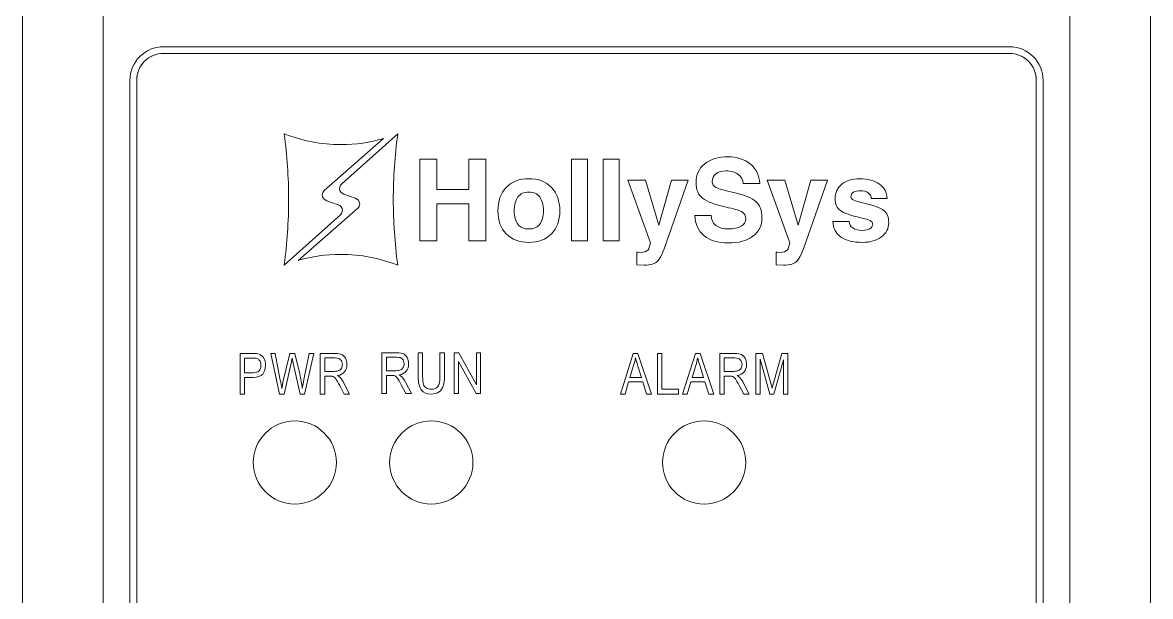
# Model space of a CAD drawing. Header units: millimetres. Extents: x 33157 to 59611, y -29750 to 1750.
# Drawn here: x 53670.11 to 53712.11, y -4386.12 to -4364.72 of the extents above; entities that cross this region are included whole.
import ezdxf

# ---------------------------------------------------------------- set-up
doc = ezdxf.new("R2010")
doc.units = ezdxf.units.MM
doc.layers.get('0').update_dxf_attribs({"lineweight": 18})

msp = doc.modelspace()

# ---------------------------------------------------------------- linework, layer by layer
at = {"linetype": 'Continuous'}
for p, q in [((53670.114, -4361.623), (53670.114, -4496.623)), ((53673.114, -4361.623), (53673.114, -4496.623)), ((53709.114, -4496.623), (53709.114, -4361.623)), ((53712.114, -4496.623), (53712.114, -4361.623)), ((53706.864, -4365.623), (53675.364, -4365.623)), ((53706.864, -4365.873), (53675.364, -4365.873)), ((53674.114, -4366.873), (53674.114, -4491.373)), ((53674.364, -4366.873), (53674.364, -4491.373)), ((53707.864, -4491.373), (53707.864, -4366.873)), ((53708.114, -4491.373), (53708.114, -4366.873))]:
    msp.add_line(p, q, dxfattribs=at)
for p, q in [((53674.364, -4366.873), (53674.364, -4491.373)), ((53707.864, -4366.873), (53707.864, -4491.373))]:
    msp.add_line(p, q)
for centre, radius, start, end in [((53675.364, -4366.873), 1.25, 90, 180), ((53675.364, -4366.873), 1, 90, 180), ((53706.864, -4366.873), 1.25, 0, 90), ((53706.864, -4366.873), 1, 0, 90)]:
    msp.add_arc(centre, radius, start, end, dxfattribs=at)
for points in [[(53675.364, -4365.873), (53675.098, -4365.873), (53674.844, -4365.979), (53674.656, -4366.167)], [(53706.864, -4365.873), (53706.864, -4365.873), (53675.364, -4365.873), (53675.364, -4365.873)], [(53707.57, -4366.166), (53707.382, -4365.978), (53707.129, -4365.873), (53706.864, -4365.873)], [(53674.656, -4366.167), (53674.469, -4366.354), (53674.364, -4366.608), (53674.364, -4366.873)], [(53707.864, -4366.873), (53707.864, -4366.608), (53707.758, -4366.353), (53707.57, -4366.166)]]:
    msp.add_open_spline(points, degree=3)
for points, knots in [([(53681.87, -4371.518), (53681.87, -4371.518), (53681.87, -4371.518), (53681.87, -4371.518), (53681.87, -4371.518), (53681.448, -4371.364), (53681.448, -4371.364), (53681.349, -4371.343), (53681.274, -4371.254), (53681.274, -4371.149), (53681.274, -4371.083), (53681.304, -4371.024), (53681.35, -4370.984), (53681.35, -4370.984), (53681.349, -4370.982), (53681.349, -4370.982), (53681.349, -4370.982), (53683.559, -4369.05), (53683.559, -4369.05), (53683.054, -4369.195), (53682.522, -4369.273), (53681.971, -4369.273), (53681.237, -4369.273), (53680.537, -4369.135), (53679.892, -4368.885), (53679.881, -4368.881), (53679.87, -4368.878), (53679.859, -4368.874), (53679.859, -4368.874), (53679.859, -4368.888), (53679.859, -4368.888), (53679.966, -4369.683), (53680.022, -4370.494), (53680.022, -4371.318), (53680.022, -4372.142), (53679.966, -4372.953), (53679.859, -4373.748), (53679.859, -4373.748), (53679.859, -4373.765), (53679.859, -4373.765), (53679.859, -4373.765), (53681.955, -4371.887), (53681.955, -4371.887), (53681.955, -4371.887), (53681.955, -4371.886), (53681.955, -4371.886), (53681.997, -4371.846), (53682.023, -4371.79), (53682.023, -4371.727), (53682.023, -4371.629), (53681.959, -4371.547), (53681.87, -4371.518)], [0, 0, 0, 0, 139685.054976, 139685.054976, 139685.054976, 279370.109953, 279370.109953, 279370.109953, 419055.164929, 419055.164929, 419055.164929, 558740.219905, 558740.219905, 558740.219905, 698425.274882, 698425.274882, 698425.274882, 838110.329858, 838110.329858, 838110.329858, 977795.384834, 977795.384834, 977795.384834, 1117480.439811, 1117480.439811, 1117480.439811, 1257165.494787, 1257165.494787, 1257165.494787, 1396850.549763, 1396850.549763, 1396850.549763, 1536535.604739, 1536535.604739, 1536535.604739, 1676220.659716, 1676220.659716, 1676220.659716, 1815905.714692, 1815905.714692, 1815905.714692, 1955590.769668, 1955590.769668, 1955590.769668, 2095275.824645, 2095275.824645, 2095275.824645, 2234960.879621, 2234960.879621, 2234960.879621, 2374645.934597, 2374645.934597, 2374645.934597, 2374645.934597]), ([(53682.072, -4371.12), (53682.072, -4371.12), (53682.072, -4371.12), (53682.072, -4371.12), (53682.072, -4371.12), (53682.494, -4371.274), (53682.494, -4371.274), (53682.593, -4371.296), (53682.668, -4371.384), (53682.668, -4371.489), (53682.668, -4371.556), (53682.638, -4371.614), (53682.592, -4371.655), (53682.592, -4371.655), (53682.593, -4371.656), (53682.593, -4371.656), (53682.593, -4371.656), (53680.383, -4373.588), (53680.383, -4373.588), (53680.887, -4373.444), (53681.42, -4373.366), (53681.971, -4373.366), (53682.705, -4373.366), (53683.405, -4373.504), (53684.05, -4373.754), (53684.061, -4373.757), (53684.072, -4373.761), (53684.083, -4373.764), (53684.083, -4373.764), (53684.083, -4373.75), (53684.083, -4373.75), (53683.976, -4372.955), (53683.919, -4372.145), (53683.919, -4371.32), (53683.919, -4370.496), (53683.976, -4369.685), (53684.083, -4368.89), (53684.083, -4368.89), (53684.083, -4368.873), (53684.083, -4368.873), (53684.083, -4368.873), (53681.986, -4370.751), (53681.986, -4370.751), (53681.986, -4370.751), (53681.987, -4370.752), (53681.987, -4370.752), (53681.945, -4370.792), (53681.919, -4370.849), (53681.919, -4370.911), (53681.919, -4371.009), (53681.983, -4371.091), (53682.072, -4371.12)], [0, 0, 0, 0, 139691.8322, 139691.8322, 139691.8322, 279383.6644, 279383.6644, 279383.6644, 419075.4966, 419075.4966, 419075.4966, 558767.3288, 558767.3288, 558767.3288, 698459.161001, 698459.161001, 698459.161001, 838150.993201, 838150.993201, 838150.993201, 977842.825401, 977842.825401, 977842.825401, 1117534.657601, 1117534.657601, 1117534.657601, 1257226.489801, 1257226.489801, 1257226.489801, 1396918.322001, 1396918.322001, 1396918.322001, 1536610.154201, 1536610.154201, 1536610.154201, 1676301.986401, 1676301.986401, 1676301.986401, 1815993.818601, 1815993.818601, 1815993.818601, 1955685.650802, 1955685.650802, 1955685.650802, 2095377.483002, 2095377.483002, 2095377.483002, 2235069.315202, 2235069.315202, 2235069.315202, 2374761.147402, 2374761.147402, 2374761.147402, 2374761.147402]), ([(53684.906, -4369.813), (53684.906, -4369.813), (53685.223, -4369.813), (53685.223, -4369.813), (53685.223, -4369.813), (53685.542, -4369.813), (53685.542, -4369.813), (53685.542, -4369.813), (53685.542, -4370.953), (53685.542, -4370.953), (53685.542, -4370.953), (53686.733, -4370.953), (53686.733, -4370.953), (53686.733, -4370.953), (53686.733, -4369.813), (53686.733, -4369.813), (53686.733, -4369.813), (53687.05, -4369.813), (53687.05, -4369.813), (53687.05, -4369.813), (53687.37, -4369.813), (53687.37, -4369.813), (53687.37, -4369.813), (53687.37, -4372.858), (53687.37, -4372.858), (53687.37, -4372.858), (53687.052, -4372.858), (53687.052, -4372.858), (53687.052, -4372.858), (53686.733, -4372.858), (53686.733, -4372.858), (53686.733, -4372.858), (53686.733, -4371.477), (53686.733, -4371.477), (53686.733, -4371.477), (53685.542, -4371.477), (53685.542, -4371.477), (53685.542, -4371.477), (53685.542, -4372.858), (53685.542, -4372.858), (53685.542, -4372.858), (53685.225, -4372.858), (53685.225, -4372.858), (53685.225, -4372.858), (53684.906, -4372.858), (53684.906, -4372.858), (53684.906, -4372.858), (53684.906, -4369.813), (53684.906, -4369.813)], [0, 0, 0, 0, 140122.191501, 140122.191501, 140122.191501, 280244.383001, 280244.383001, 280244.383001, 420366.574502, 420366.574502, 420366.574502, 560488.766003, 560488.766003, 560488.766003, 700610.957503, 700610.957503, 700610.957503, 840733.149004, 840733.149004, 840733.149004, 980855.340505, 980855.340505, 980855.340505, 1120977.532005, 1120977.532005, 1120977.532005, 1261099.723506, 1261099.723506, 1261099.723506, 1401221.915007, 1401221.915007, 1401221.915007, 1541344.106507, 1541344.106507, 1541344.106507, 1681466.298008, 1681466.298008, 1681466.298008, 1821588.489509, 1821588.489509, 1821588.489509, 1961710.681009, 1961710.681009, 1961710.681009, 2101832.87251, 2101832.87251, 2101832.87251, 2241955.064011, 2241955.064011, 2241955.064011, 2241955.064011]), ([(53690.553, -4369.813), (53690.553, -4369.813), (53690.848, -4369.813), (53690.848, -4369.813), (53690.848, -4369.813), (53691.146, -4369.813), (53691.146, -4369.813), (53691.146, -4369.813), (53691.146, -4372.858), (53691.146, -4372.858), (53691.146, -4372.858), (53690.851, -4372.858), (53690.851, -4372.858), (53690.851, -4372.858), (53690.553, -4372.858), (53690.553, -4372.858), (53690.553, -4372.858), (53690.553, -4369.813), (53690.553, -4369.813)], [0, 0, 0, 0, 148387.552097, 148387.552097, 148387.552097, 296775.104194, 296775.104194, 296775.104194, 445162.656291, 445162.656291, 445162.656291, 593550.208388, 593550.208388, 593550.208388, 741937.760485, 741937.760485, 741937.760485, 890325.312582, 890325.312582, 890325.312582, 890325.312582]), ([(53691.731, -4369.813), (53691.731, -4369.813), (53692.027, -4369.813), (53692.027, -4369.813), (53692.027, -4369.813), (53692.325, -4369.813), (53692.325, -4369.813), (53692.325, -4369.813), (53692.325, -4372.858), (53692.325, -4372.858), (53692.325, -4372.858), (53692.029, -4372.858), (53692.029, -4372.858), (53692.029, -4372.858), (53691.731, -4372.858), (53691.731, -4372.858), (53691.731, -4372.858), (53691.731, -4369.813), (53691.731, -4369.813)], [0, 0, 0, 0, 148390.668683, 148390.668683, 148390.668683, 296781.337367, 296781.337367, 296781.337367, 445172.00605, 445172.00605, 445172.00605, 593562.674733, 593562.674733, 593562.674733, 741953.343416, 741953.343416, 741953.343416, 890344.0121, 890344.0121, 890344.0121, 890344.0121]), ([(53696.952, -4370.728), (53696.941, -4370.583), (53696.878, -4370.467), (53696.762, -4370.382), (53696.646, -4370.297), (53696.495, -4370.255), (53696.309, -4370.255), (53696.147, -4370.255), (53696.021, -4370.29), (53695.93, -4370.361), (53695.839, -4370.432), (53695.793, -4370.531), (53695.793, -4370.658), (53695.793, -4370.749), (53695.841, -4370.82), (53695.936, -4370.869), (53696.03, -4370.919), (53696.23, -4370.978), (53696.535, -4371.045), (53696.978, -4371.145), (53697.274, -4371.259), (53697.423, -4371.389), (53697.573, -4371.518), (53697.648, -4371.724), (53697.648, -4372.009), (53697.648, -4372.294), (53697.535, -4372.521), (53697.31, -4372.689), (53697.085, -4372.857), (53696.78, -4372.941), (53696.397, -4372.941), (53696.011, -4372.941), (53695.71, -4372.851), (53695.494, -4372.673), (53695.277, -4372.495), (53695.161, -4372.242), (53695.146, -4371.913), (53695.146, -4371.913), (53695.758, -4371.913), (53695.758, -4371.913), (53695.765, -4372.075), (53695.824, -4372.199), (53695.934, -4372.286), (53696.045, -4372.373), (53696.199, -4372.416), (53696.396, -4372.416), (53696.599, -4372.416), (53696.758, -4372.383), (53696.872, -4372.318), (53696.986, -4372.252), (53697.043, -4372.162), (53697.043, -4372.046), (53697.043, -4371.931), (53697.002, -4371.847), (53696.92, -4371.793), (53696.84, -4371.739), (53696.669, -4371.683), (53696.406, -4371.625), (53695.923, -4371.518), (53695.6, -4371.401), (53695.437, -4371.275), (53695.275, -4371.151), (53695.194, -4370.957), (53695.194, -4370.693), (53695.194, -4370.398), (53695.301, -4370.163), (53695.516, -4369.99), (53695.73, -4369.817), (53696.019, -4369.73), (53696.384, -4369.73), (53696.725, -4369.73), (53697.003, -4369.82), (53697.217, -4370), (53697.431, -4370.18), (53697.549, -4370.423), (53697.573, -4370.728), (53697.573, -4370.728), (53696.952, -4370.728), (53696.952, -4370.728)], [0, 0, 0, 0, 138243.233016, 138243.233016, 138243.233016, 276486.466031, 276486.466031, 276486.466031, 414729.699047, 414729.699047, 414729.699047, 552972.932063, 552972.932063, 552972.932063, 691216.165078, 691216.165078, 691216.165078, 829459.398094, 829459.398094, 829459.398094, 967702.63111, 967702.63111, 967702.63111, 1105945.864125, 1105945.864125, 1105945.864125, 1244189.097141, 1244189.097141, 1244189.097141, 1382432.330156, 1382432.330156, 1382432.330156, 1520675.563172, 1520675.563172, 1520675.563172, 1658918.796188, 1658918.796188, 1658918.796188, 1797162.029203, 1797162.029203, 1797162.029203, 1935405.262219, 1935405.262219, 1935405.262219, 2073648.495235, 2073648.495235, 2073648.495235, 2211891.72825, 2211891.72825, 2211891.72825, 2350134.961266, 2350134.961266, 2350134.961266, 2488378.194282, 2488378.194282, 2488378.194282, 2626621.427297, 2626621.427297, 2626621.427297, 2764864.660313, 2764864.660313, 2764864.660313, 2903107.893329, 2903107.893329, 2903107.893329, 3041351.126344, 3041351.126344, 3041351.126344, 3179594.35936, 3179594.35936, 3179594.35936, 3317837.592375, 3317837.592375, 3317837.592375, 3456080.825391, 3456080.825391, 3456080.825391, 3594324.058407, 3594324.058407, 3594324.058407, 3594324.058407]), ([(53694.096, -4372.906), (53693.966, -4373.286), (53693.855, -4373.524), (53693.762, -4373.62), (53693.67, -4373.717), (53693.504, -4373.765), (53693.267, -4373.765), (53693.267, -4373.765), (53692.983, -4373.759), (53692.983, -4373.759), (53692.983, -4373.759), (53692.983, -4373.283), (53692.983, -4373.283), (53692.997, -4373.288), (53693.035, -4373.291), (53693.097, -4373.291), (53693.256, -4373.291), (53693.359, -4373.259), (53693.408, -4373.194), (53693.438, -4373.152), (53693.468, -4373.067), (53693.499, -4372.937), (53693.499, -4372.937), (53692.658, -4370.605), (53692.658, -4370.605), (53692.658, -4370.605), (53692.985, -4370.605), (53692.985, -4370.605), (53692.985, -4370.605), (53693.315, -4370.605), (53693.315, -4370.605), (53693.315, -4370.605), (53693.805, -4372.277), (53693.805, -4372.277), (53693.805, -4372.277), (53693.806, -4372.277), (53693.806, -4372.277), (53693.806, -4372.277), (53694.283, -4370.605), (53694.283, -4370.605), (53694.283, -4370.605), (53694.594, -4370.605), (53694.594, -4370.605), (53694.594, -4370.605), (53694.904, -4370.605), (53694.904, -4370.605), (53694.904, -4370.605), (53694.096, -4372.906), (53694.096, -4372.906)], [0, 0, 0, 0, 140143.405895, 140143.405895, 140143.405895, 280286.811791, 280286.811791, 280286.811791, 420430.217686, 420430.217686, 420430.217686, 560573.623581, 560573.623581, 560573.623581, 700717.029477, 700717.029477, 700717.029477, 840860.435372, 840860.435372, 840860.435372, 981003.841267, 981003.841267, 981003.841267, 1121147.247162, 1121147.247162, 1121147.247162, 1261290.653058, 1261290.653058, 1261290.653058, 1401434.058953, 1401434.058953, 1401434.058953, 1541577.464848, 1541577.464848, 1541577.464848, 1681720.870744, 1681720.870744, 1681720.870744, 1821864.276639, 1821864.276639, 1821864.276639, 1962007.682534, 1962007.682534, 1962007.682534, 2102151.08843, 2102151.08843, 2102151.08843, 2242294.494325, 2242294.494325, 2242294.494325, 2242294.494325]), ([(53699.285, -4372.906), (53699.155, -4373.286), (53699.044, -4373.524), (53698.951, -4373.62), (53698.858, -4373.717), (53698.693, -4373.765), (53698.456, -4373.765), (53698.456, -4373.765), (53698.172, -4373.759), (53698.172, -4373.759), (53698.172, -4373.759), (53698.172, -4373.283), (53698.172, -4373.283), (53698.186, -4373.288), (53698.224, -4373.291), (53698.286, -4373.291), (53698.444, -4373.291), (53698.548, -4373.259), (53698.596, -4373.194), (53698.627, -4373.152), (53698.657, -4373.067), (53698.688, -4372.937), (53698.688, -4372.937), (53697.847, -4370.605), (53697.847, -4370.605), (53697.847, -4370.605), (53698.174, -4370.605), (53698.174, -4370.605), (53698.174, -4370.605), (53698.504, -4370.605), (53698.504, -4370.605), (53698.504, -4370.605), (53698.994, -4372.277), (53698.994, -4372.277), (53698.994, -4372.277), (53698.995, -4372.277), (53698.995, -4372.277), (53698.995, -4372.277), (53699.472, -4370.605), (53699.472, -4370.605), (53699.472, -4370.605), (53699.782, -4370.605), (53699.782, -4370.605), (53699.782, -4370.605), (53700.093, -4370.605), (53700.093, -4370.605), (53700.093, -4370.605), (53699.285, -4372.906), (53699.285, -4372.906)], [0, 0, 0, 0, 140156.363314, 140156.363314, 140156.363314, 280312.726629, 280312.726629, 280312.726629, 420469.089943, 420469.089943, 420469.089943, 560625.453258, 560625.453258, 560625.453258, 700781.816572, 700781.816572, 700781.816572, 840938.179887, 840938.179887, 840938.179887, 981094.543201, 981094.543201, 981094.543201, 1121250.906516, 1121250.906516, 1121250.906516, 1261407.26983, 1261407.26983, 1261407.26983, 1401563.633144, 1401563.633144, 1401563.633144, 1541719.996459, 1541719.996459, 1541719.996459, 1681876.359773, 1681876.359773, 1681876.359773, 1822032.723088, 1822032.723088, 1822032.723088, 1962189.086402, 1962189.086402, 1962189.086402, 2102345.449717, 2102345.449717, 2102345.449717, 2242501.813031, 2242501.813031, 2242501.813031, 2242501.813031]), ([(53688.126, -4372.6), (53687.918, -4372.389), (53687.814, -4372.104), (53687.814, -4371.745), (53687.814, -4371.378), (53687.918, -4371.086), (53688.126, -4370.87), (53688.334, -4370.654), (53688.614, -4370.546), (53688.966, -4370.546), (53689.321, -4370.546), (53689.602, -4370.654), (53689.809, -4370.87), (53690.017, -4371.086), (53690.12, -4371.378), (53690.12, -4371.745), (53690.12, -4372.104), (53690.017, -4372.389), (53689.809, -4372.6), (53689.602, -4372.811), (53689.321, -4372.917), (53688.966, -4372.917), (53688.614, -4372.917), (53688.334, -4372.811), (53688.126, -4372.6)], [0, 0, 0, 0, 145081.851969, 145081.851969, 145081.851969, 290163.703939, 290163.703939, 290163.703939, 435245.555908, 435245.555908, 435245.555908, 580327.407877, 580327.407877, 580327.407877, 725409.259846, 725409.259846, 725409.259846, 870491.111816, 870491.111816, 870491.111816, 1015572.963785, 1015572.963785, 1015572.963785, 1160654.815754, 1160654.815754, 1160654.815754, 1160654.815754]), ([(53701.717, -4371.282), (53701.717, -4371.195), (53701.681, -4371.125), (53701.609, -4371.072), (53701.537, -4371.019), (53701.442, -4370.993), (53701.323, -4370.993), (53701.208, -4370.993), (53701.119, -4371.013), (53701.055, -4371.052), (53700.99, -4371.091), (53700.958, -4371.146), (53700.958, -4371.217), (53700.958, -4371.267), (53700.995, -4371.309), (53701.068, -4371.345), (53701.14, -4371.38), (53701.268, -4371.418), (53701.452, -4371.459), (53701.816, -4371.541), (53702.06, -4371.63), (53702.183, -4371.726), (53702.307, -4371.823), (53702.368, -4371.975), (53702.368, -4372.182), (53702.368, -4372.402), (53702.279, -4372.58), (53702.1, -4372.715), (53701.921, -4372.849), (53701.685, -4372.917), (53701.392, -4372.917), (53701.045, -4372.917), (53700.778, -4372.85), (53700.591, -4372.718), (53700.403, -4372.585), (53700.304, -4372.392), (53700.291, -4372.138), (53700.291, -4372.138), (53700.896, -4372.138), (53700.896, -4372.138), (53700.9, -4372.242), (53700.946, -4372.323), (53701.034, -4372.382), (53701.121, -4372.44), (53701.241, -4372.47), (53701.391, -4372.47), (53701.51, -4372.47), (53701.603, -4372.449), (53701.67, -4372.409), (53701.737, -4372.368), (53701.771, -4372.311), (53701.771, -4372.238), (53701.771, -4372.187), (53701.739, -4372.143), (53701.674, -4372.107), (53701.609, -4372.073), (53701.495, -4372.038), (53701.332, -4372.002), (53700.951, -4371.916), (53700.696, -4371.826), (53700.568, -4371.73), (53700.439, -4371.637), (53700.375, -4371.491), (53700.375, -4371.293), (53700.375, -4371.07), (53700.458, -4370.889), (53700.625, -4370.752), (53700.791, -4370.615), (53701.01, -4370.546), (53701.282, -4370.546), (53701.589, -4370.546), (53701.836, -4370.614), (53702.024, -4370.748), (53702.211, -4370.883), (53702.305, -4371.061), (53702.305, -4371.282), (53702.305, -4371.282), (53702.305, -4371.282), (53702.305, -4371.282), (53702.305, -4371.282), (53701.717, -4371.282), (53701.717, -4371.282)], [0, 0, 0, 0, 138061.393719, 138061.393719, 138061.393719, 276122.787438, 276122.787438, 276122.787438, 414184.181157, 414184.181157, 414184.181157, 552245.574876, 552245.574876, 552245.574876, 690306.968595, 690306.968595, 690306.968595, 828368.362314, 828368.362314, 828368.362314, 966429.756033, 966429.756033, 966429.756033, 1104491.149752, 1104491.149752, 1104491.149752, 1242552.543471, 1242552.543471, 1242552.543471, 1380613.93719, 1380613.93719, 1380613.93719, 1518675.330909, 1518675.330909, 1518675.330909, 1656736.724628, 1656736.724628, 1656736.724628, 1794798.118347, 1794798.118347, 1794798.118347, 1932859.512066, 1932859.512066, 1932859.512066, 2070920.905785, 2070920.905785, 2070920.905785, 2208982.299504, 2208982.299504, 2208982.299504, 2347043.693223, 2347043.693223, 2347043.693223, 2485105.086942, 2485105.086942, 2485105.086942, 2623166.480661, 2623166.480661, 2623166.480661, 2761227.87438, 2761227.87438, 2761227.87438, 2899289.268099, 2899289.268099, 2899289.268099, 3037350.661818, 3037350.661818, 3037350.661818, 3175412.055537, 3175412.055537, 3175412.055537, 3313473.449256, 3313473.449256, 3313473.449256, 3451534.842975, 3451534.842975, 3451534.842975, 3589596.236694, 3589596.236694, 3589596.236694, 3727657.630413, 3727657.630413, 3727657.630413, 3727657.630413]), ([(53689.371, -4372.245), (53689.464, -4372.129), (53689.51, -4371.96), (53689.51, -4371.738), (53689.51, -4371.511), (53689.464, -4371.338), (53689.371, -4371.22), (53689.278, -4371.103), (53689.143, -4371.044), (53688.966, -4371.044), (53688.789, -4371.044), (53688.654, -4371.103), (53688.562, -4371.22), (53688.47, -4371.338), (53688.424, -4371.511), (53688.424, -4371.738), (53688.424, -4371.96), (53688.47, -4372.129), (53688.562, -4372.245), (53688.654, -4372.361), (53688.789, -4372.419), (53688.966, -4372.419), (53689.143, -4372.419), (53689.278, -4372.361), (53689.371, -4372.245)], [0, 0, 0, 0, 145083.386044, 145083.386044, 145083.386044, 290166.772088, 290166.772088, 290166.772088, 435250.158133, 435250.158133, 435250.158133, 580333.544177, 580333.544177, 580333.544177, 725416.930221, 725416.930221, 725416.930221, 870500.316265, 870500.316265, 870500.316265, 1015583.70231, 1015583.70231, 1015583.70231, 1160667.088354, 1160667.088354, 1160667.088354, 1160667.088354]), ([(53678.212, -4378.573), (53678.212, -4378.573), (53678.212, -4377.058), (53678.212, -4377.058), (53678.212, -4377.058), (53678.681, -4377.058), (53678.681, -4377.058), (53678.791, -4377.058), (53678.872, -4377.067), (53678.925, -4377.087), (53678.996, -4377.113), (53679.054, -4377.161), (53679.096, -4377.232), (53679.139, -4377.303), (53679.16, -4377.39), (53679.16, -4377.493), (53679.16, -4377.629), (53679.126, -4377.74), (53679.056, -4377.826), (53678.987, -4377.912), (53678.866, -4377.955), (53678.696, -4377.955), (53678.696, -4377.955), (53678.377, -4377.955), (53678.377, -4377.955), (53678.377, -4377.955), (53678.377, -4378.573), (53678.377, -4378.573), (53678.377, -4378.573), (53678.212, -4378.573), (53678.212, -4378.573)], [0, 0, 0, 0, 143084.925394, 143084.925394, 143084.925394, 286169.850788, 286169.850788, 286169.850788, 429254.776181, 429254.776181, 429254.776181, 572339.701575, 572339.701575, 572339.701575, 715424.626969, 715424.626969, 715424.626969, 858509.552363, 858509.552363, 858509.552363, 1001594.477757, 1001594.477757, 1001594.477757, 1144679.403151, 1144679.403151, 1144679.403151, 1287764.328544, 1287764.328544, 1287764.328544, 1430849.253938, 1430849.253938, 1430849.253938, 1430849.253938]), ([(53678.377, -4377.777), (53678.377, -4377.777), (53678.699, -4377.777), (53678.699, -4377.777), (53678.8, -4377.777), (53678.874, -4377.754), (53678.921, -4377.709), (53678.968, -4377.663), (53678.991, -4377.594), (53678.991, -4377.501), (53678.991, -4377.441), (53678.98, -4377.39), (53678.957, -4377.347), (53678.933, -4377.304), (53678.905, -4377.275), (53678.873, -4377.259), (53678.84, -4377.243), (53678.781, -4377.235), (53678.696, -4377.235), (53678.696, -4377.235), (53678.377, -4377.235), (53678.377, -4377.235), (53678.377, -4377.235), (53678.377, -4377.777), (53678.377, -4377.777)], [0, 0, 0, 0, 145066.815749, 145066.815749, 145066.815749, 290133.631499, 290133.631499, 290133.631499, 435200.447248, 435200.447248, 435200.447248, 580267.262997, 580267.262997, 580267.262997, 725334.078746, 725334.078746, 725334.078746, 870400.894496, 870400.894496, 870400.894496, 1015467.710245, 1015467.710245, 1015467.710245, 1160534.525994, 1160534.525994, 1160534.525994, 1160534.525994]), ([(53679.685, -4378.573), (53679.685, -4378.573), (53679.356, -4377.058), (53679.356, -4377.058), (53679.356, -4377.058), (53679.524, -4377.058), (53679.524, -4377.058), (53679.524, -4377.058), (53679.713, -4378.051), (53679.713, -4378.051), (53679.733, -4378.153), (53679.751, -4378.256), (53679.766, -4378.361), (53679.766, -4378.361), (53679.822, -4378.081), (53679.822, -4378.081), (53679.822, -4378.081), (53680.062, -4377.058), (53680.062, -4377.058), (53680.062, -4377.058), (53680.257, -4377.058), (53680.257, -4377.058), (53680.257, -4377.058), (53680.435, -4377.825), (53680.435, -4377.825), (53680.478, -4378.012), (53680.51, -4378.19), (53680.532, -4378.361), (53680.548, -4378.263), (53680.568, -4378.153), (53680.593, -4378.031), (53680.593, -4378.031), (53680.789, -4377.058), (53680.789, -4377.058), (53680.789, -4377.058), (53680.957, -4377.058), (53680.957, -4377.058), (53680.957, -4377.058), (53680.615, -4378.573), (53680.615, -4378.573), (53680.615, -4378.573), (53680.454, -4378.573), (53680.454, -4378.573), (53680.454, -4378.573), (53680.192, -4377.419), (53680.192, -4377.419), (53680.192, -4377.419), (53680.153, -4377.241), (53680.153, -4377.241), (53680.141, -4377.307), (53680.129, -4377.366), (53680.116, -4377.419), (53680.116, -4377.419), (53679.85, -4378.573), (53679.85, -4378.573), (53679.85, -4378.573), (53679.685, -4378.573), (53679.685, -4378.573)], [0, 0, 0, 0, 139216.336396, 139216.336396, 139216.336396, 278432.672791, 278432.672791, 278432.672791, 417649.009187, 417649.009187, 417649.009187, 556865.345583, 556865.345583, 556865.345583, 696081.681978, 696081.681978, 696081.681978, 835298.018374, 835298.018374, 835298.018374, 974514.35477, 974514.35477, 974514.35477, 1113730.691165, 1113730.691165, 1113730.691165, 1252947.027561, 1252947.027561, 1252947.027561, 1392163.363957, 1392163.363957, 1392163.363957, 1531379.700353, 1531379.700353, 1531379.700353, 1670596.036748, 1670596.036748, 1670596.036748, 1809812.373144, 1809812.373144, 1809812.373144, 1949028.70954, 1949028.70954, 1949028.70954, 2088245.045935, 2088245.045935, 2088245.045935, 2227461.382331, 2227461.382331, 2227461.382331, 2366677.718727, 2366677.718727, 2366677.718727, 2505894.055122, 2505894.055122, 2505894.055122, 2645110.391518, 2645110.391518, 2645110.391518, 2645110.391518]), ([(53681.201, -4378.573), (53681.201, -4378.573), (53681.201, -4377.058), (53681.201, -4377.058), (53681.201, -4377.058), (53681.752, -4377.058), (53681.752, -4377.058), (53681.867, -4377.058), (53681.951, -4377.072), (53682.006, -4377.1), (53682.061, -4377.128), (53682.106, -4377.176), (53682.141, -4377.241), (53682.176, -4377.307), (53682.194, -4377.384), (53682.194, -4377.47), (53682.194, -4377.585), (53682.164, -4377.678), (53682.104, -4377.749), (53682.045, -4377.82), (53681.958, -4377.865), (53681.844, -4377.884), (53681.891, -4377.912), (53681.926, -4377.939), (53681.95, -4377.968), (53681.999, -4378.025), (53682.042, -4378.09), (53682.079, -4378.161), (53682.079, -4378.161), (53682.295, -4378.573), (53682.295, -4378.573), (53682.295, -4378.573), (53682.089, -4378.573), (53682.089, -4378.573), (53682.089, -4378.573), (53681.923, -4378.259), (53681.923, -4378.259), (53681.859, -4378.136), (53681.81, -4378.053), (53681.777, -4378.01), (53681.745, -4377.966), (53681.714, -4377.938), (53681.683, -4377.923), (53681.653, -4377.908), (53681.61, -4377.9), (53681.555, -4377.9), (53681.555, -4377.9), (53681.366, -4377.9), (53681.366, -4377.9), (53681.366, -4377.9), (53681.366, -4378.573), (53681.366, -4378.573), (53681.366, -4378.573), (53681.201, -4378.573), (53681.201, -4378.573)], [0, 0, 0, 0, 139572.621804, 139572.621804, 139572.621804, 279145.243609, 279145.243609, 279145.243609, 418717.865413, 418717.865413, 418717.865413, 558290.487218, 558290.487218, 558290.487218, 697863.109022, 697863.109022, 697863.109022, 837435.730827, 837435.730827, 837435.730827, 977008.352631, 977008.352631, 977008.352631, 1116580.974435, 1116580.974435, 1116580.974435, 1256153.59624, 1256153.59624, 1256153.59624, 1395726.218044, 1395726.218044, 1395726.218044, 1535298.839849, 1535298.839849, 1535298.839849, 1674871.461653, 1674871.461653, 1674871.461653, 1814444.083458, 1814444.083458, 1814444.083458, 1954016.705262, 1954016.705262, 1954016.705262, 2093589.327066, 2093589.327066, 2093589.327066, 2233161.948871, 2233161.948871, 2233161.948871, 2372734.570675, 2372734.570675, 2372734.570675, 2512307.19248, 2512307.19248, 2512307.19248, 2512307.19248]), ([(53681.366, -4377.727), (53681.366, -4377.727), (53681.719, -4377.727), (53681.719, -4377.727), (53681.796, -4377.727), (53681.854, -4377.717), (53681.895, -4377.699), (53681.934, -4377.68), (53681.966, -4377.651), (53681.989, -4377.611), (53682.013, -4377.571), (53682.024, -4377.524), (53682.024, -4377.471), (53682.024, -4377.395), (53682.002, -4377.334), (53681.957, -4377.291), (53681.913, -4377.247), (53681.846, -4377.225), (53681.758, -4377.225), (53681.758, -4377.225), (53681.366, -4377.225), (53681.366, -4377.225), (53681.366, -4377.225), (53681.366, -4377.727), (53681.366, -4377.727)], [0, 0, 0, 0, 145074.744397, 145074.744397, 145074.744397, 290149.488795, 290149.488795, 290149.488795, 435224.233192, 435224.233192, 435224.233192, 580298.97759, 580298.97759, 580298.97759, 725373.721987, 725373.721987, 725373.721987, 870448.466385, 870448.466385, 870448.466385, 1015523.210782, 1015523.210782, 1015523.210782, 1160597.95518, 1160597.95518, 1160597.95518, 1160597.95518]), ([(53683.498, -4378.548), (53683.498, -4378.548), (53683.498, -4377.032), (53683.498, -4377.032), (53683.498, -4377.032), (53684.048, -4377.032), (53684.048, -4377.032), (53684.163, -4377.032), (53684.248, -4377.046), (53684.303, -4377.075), (53684.358, -4377.103), (53684.403, -4377.15), (53684.438, -4377.216), (53684.473, -4377.282), (53684.49, -4377.358), (53684.49, -4377.445), (53684.49, -4377.56), (53684.461, -4377.652), (53684.401, -4377.723), (53684.342, -4377.794), (53684.255, -4377.839), (53684.141, -4377.859), (53684.187, -4377.886), (53684.223, -4377.914), (53684.247, -4377.942), (53684.296, -4378), (53684.339, -4378.065), (53684.376, -4378.135), (53684.376, -4378.135), (53684.592, -4378.548), (53684.592, -4378.548), (53684.592, -4378.548), (53684.386, -4378.548), (53684.386, -4378.548), (53684.386, -4378.548), (53684.219, -4378.233), (53684.219, -4378.233), (53684.155, -4378.11), (53684.107, -4378.027), (53684.074, -4377.984), (53684.042, -4377.941), (53684.01, -4377.912), (53683.98, -4377.897), (53683.949, -4377.882), (53683.907, -4377.875), (53683.852, -4377.875), (53683.852, -4377.875), (53683.663, -4377.875), (53683.663, -4377.875), (53683.663, -4377.875), (53683.663, -4378.548), (53683.663, -4378.548), (53683.663, -4378.548), (53683.498, -4378.548), (53683.498, -4378.548)], [0, 0, 0, 0, 139578.299433, 139578.299433, 139578.299433, 279156.598867, 279156.598867, 279156.598867, 418734.8983, 418734.8983, 418734.8983, 558313.197733, 558313.197733, 558313.197733, 697891.497167, 697891.497167, 697891.497167, 837469.7966, 837469.7966, 837469.7966, 977048.096033, 977048.096033, 977048.096033, 1116626.395467, 1116626.395467, 1116626.395467, 1256204.6949, 1256204.6949, 1256204.6949, 1395782.994333, 1395782.994333, 1395782.994333, 1535361.293767, 1535361.293767, 1535361.293767, 1674939.5932, 1674939.5932, 1674939.5932, 1814517.892633, 1814517.892633, 1814517.892633, 1954096.192067, 1954096.192067, 1954096.192067, 2093674.4915, 2093674.4915, 2093674.4915, 2233252.790933, 2233252.790933, 2233252.790933, 2372831.090367, 2372831.090367, 2372831.090367, 2512409.3898, 2512409.3898, 2512409.3898, 2512409.3898]), ([(53683.663, -4377.701), (53683.663, -4377.701), (53684.016, -4377.701), (53684.016, -4377.701), (53684.093, -4377.701), (53684.151, -4377.692), (53684.191, -4377.673), (53684.231, -4377.655), (53684.263, -4377.625), (53684.286, -4377.585), (53684.309, -4377.545), (53684.321, -4377.499), (53684.321, -4377.446), (53684.321, -4377.369), (53684.299, -4377.309), (53684.254, -4377.265), (53684.209, -4377.221), (53684.143, -4377.2), (53684.055, -4377.2), (53684.055, -4377.2), (53683.663, -4377.2), (53683.663, -4377.2), (53683.663, -4377.2), (53683.663, -4377.701), (53683.663, -4377.701)], [0, 0, 0, 0, 145080.645681, 145080.645681, 145080.645681, 290161.291363, 290161.291363, 290161.291363, 435241.937044, 435241.937044, 435241.937044, 580322.582725, 580322.582725, 580322.582725, 725403.228407, 725403.228407, 725403.228407, 870483.874088, 870483.874088, 870483.874088, 1015564.519769, 1015564.519769, 1015564.519769, 1160645.165451, 1160645.165451, 1160645.165451, 1160645.165451]), ([(53685.658, -4377.032), (53685.658, -4377.032), (53685.823, -4377.032), (53685.823, -4377.032), (53685.823, -4377.032), (53685.823, -4377.908), (53685.823, -4377.908), (53685.823, -4378.054), (53685.809, -4378.175), (53685.78, -4378.269), (53685.751, -4378.363), (53685.7, -4378.437), (53685.624, -4378.492), (53685.549, -4378.546), (53685.453, -4378.573), (53685.337, -4378.573), (53685.173, -4378.573), (53685.051, -4378.524), (53684.969, -4378.426), (53684.888, -4378.329), (53684.847, -4378.156), (53684.847, -4377.908), (53684.847, -4377.908), (53684.847, -4377.032), (53684.847, -4377.032), (53684.847, -4377.032), (53685.012, -4377.032), (53685.012, -4377.032), (53685.012, -4377.032), (53685.012, -4377.907), (53685.012, -4377.907), (53685.012, -4378.044), (53685.023, -4378.144), (53685.044, -4378.205), (53685.065, -4378.266), (53685.1, -4378.313), (53685.149, -4378.345), (53685.197, -4378.377), (53685.256, -4378.393), (53685.325, -4378.393), (53685.442, -4378.393), (53685.526, -4378.36), (53685.579, -4378.294), (53685.631, -4378.228), (53685.658, -4378.099), (53685.658, -4377.907), (53685.658, -4377.907), (53685.658, -4377.032), (53685.658, -4377.032)], [0, 0, 0, 0, 140131.698654, 140131.698654, 140131.698654, 280263.397308, 280263.397308, 280263.397308, 420395.095962, 420395.095962, 420395.095962, 560526.794616, 560526.794616, 560526.794616, 700658.49327, 700658.49327, 700658.49327, 840790.191924, 840790.191924, 840790.191924, 980921.890578, 980921.890578, 980921.890578, 1121053.589232, 1121053.589232, 1121053.589232, 1261185.287886, 1261185.287886, 1261185.287886, 1401316.98654, 1401316.98654, 1401316.98654, 1541448.685194, 1541448.685194, 1541448.685194, 1681580.383848, 1681580.383848, 1681580.383848, 1821712.082502, 1821712.082502, 1821712.082502, 1961843.781156, 1961843.781156, 1961843.781156, 2101975.47981, 2101975.47981, 2101975.47981, 2242107.178464, 2242107.178464, 2242107.178464, 2242107.178464]), ([(53686.192, -4378.548), (53686.192, -4378.548), (53686.192, -4377.032), (53686.192, -4377.032), (53686.192, -4377.032), (53686.361, -4377.032), (53686.361, -4377.032), (53686.361, -4377.032), (53687.013, -4378.225), (53687.013, -4378.225), (53687.013, -4378.225), (53687.013, -4377.032), (53687.013, -4377.032), (53687.013, -4377.032), (53687.17, -4377.032), (53687.17, -4377.032), (53687.17, -4377.032), (53687.17, -4378.548), (53687.17, -4378.548), (53687.17, -4378.548), (53687.002, -4378.548), (53687.002, -4378.548), (53687.002, -4378.548), (53686.351, -4377.357), (53686.351, -4377.357), (53686.351, -4377.357), (53686.351, -4378.548), (53686.351, -4378.548), (53686.351, -4378.548), (53686.192, -4378.548), (53686.192, -4378.548)], [0, 0, 0, 0, 143103.999534, 143103.999534, 143103.999534, 286207.999067, 286207.999067, 286207.999067, 429311.998601, 429311.998601, 429311.998601, 572415.998135, 572415.998135, 572415.998135, 715519.997668, 715519.997668, 715519.997668, 858623.997202, 858623.997202, 858623.997202, 1001727.996735, 1001727.996735, 1001727.996735, 1144831.996269, 1144831.996269, 1144831.996269, 1287935.995803, 1287935.995803, 1287935.995803, 1431039.995336, 1431039.995336, 1431039.995336, 1431039.995336]), ([(53692.376, -4378.573), (53692.376, -4378.573), (53692.855, -4377.058), (53692.855, -4377.058), (53692.855, -4377.058), (53693.031, -4377.058), (53693.031, -4377.058), (53693.031, -4377.058), (53693.538, -4378.573), (53693.538, -4378.573), (53693.538, -4378.573), (53693.35, -4378.573), (53693.35, -4378.573), (53693.35, -4378.573), (53693.207, -4378.114), (53693.207, -4378.114), (53693.207, -4378.114), (53692.683, -4378.114), (53692.683, -4378.114), (53692.683, -4378.114), (53692.549, -4378.573), (53692.549, -4378.573), (53692.549, -4378.573), (53692.376, -4378.573), (53692.376, -4378.573)], [0, 0, 0, 0, 145101.700197, 145101.700197, 145101.700197, 290203.400395, 290203.400395, 290203.400395, 435305.100592, 435305.100592, 435305.100592, 580406.80079, 580406.80079, 580406.80079, 725508.500987, 725508.500987, 725508.500987, 870610.201185, 870610.201185, 870610.201185, 1015711.901382, 1015711.901382, 1015711.901382, 1160813.601579, 1160813.601579, 1160813.601579, 1160813.601579]), ([(53692.731, -4377.951), (53692.731, -4377.951), (53693.157, -4377.951), (53693.157, -4377.951), (53693.157, -4377.951), (53693.027, -4377.531), (53693.027, -4377.531), (53692.986, -4377.402), (53692.957, -4377.298), (53692.938, -4377.217), (53692.922, -4377.314), (53692.899, -4377.41), (53692.87, -4377.506), (53692.87, -4377.506), (53692.731, -4377.951), (53692.731, -4377.951)], [0, 0, 0, 0, 150595.565874, 150595.565874, 150595.565874, 301191.131747, 301191.131747, 301191.131747, 451786.697621, 451786.697621, 451786.697621, 602382.263494, 602382.263494, 602382.263494, 752977.829368, 752977.829368, 752977.829368, 752977.829368]), ([(53693.757, -4378.573), (53693.757, -4378.573), (53693.757, -4377.058), (53693.757, -4377.058), (53693.757, -4377.058), (53693.922, -4377.058), (53693.922, -4377.058), (53693.922, -4377.058), (53693.922, -4378.395), (53693.922, -4378.395), (53693.922, -4378.395), (53694.534, -4378.395), (53694.534, -4378.395), (53694.534, -4378.395), (53694.534, -4378.573), (53694.534, -4378.573), (53694.534, -4378.573), (53693.757, -4378.573), (53693.757, -4378.573)], [0, 0, 0, 0, 148405.307621, 148405.307621, 148405.307621, 296810.615242, 296810.615242, 296810.615242, 445215.922863, 445215.922863, 445215.922863, 593621.230484, 593621.230484, 593621.230484, 742026.538105, 742026.538105, 742026.538105, 890431.845726, 890431.845726, 890431.845726, 890431.845726]), ([(53694.692, -4378.573), (53694.692, -4378.573), (53695.17, -4377.058), (53695.17, -4377.058), (53695.17, -4377.058), (53695.347, -4377.058), (53695.347, -4377.058), (53695.347, -4377.058), (53695.854, -4378.573), (53695.854, -4378.573), (53695.854, -4378.573), (53695.666, -4378.573), (53695.666, -4378.573), (53695.666, -4378.573), (53695.523, -4378.114), (53695.523, -4378.114), (53695.523, -4378.114), (53694.999, -4378.114), (53694.999, -4378.114), (53694.999, -4378.114), (53694.865, -4378.573), (53694.865, -4378.573), (53694.865, -4378.573), (53694.692, -4378.573), (53694.692, -4378.573)], [0, 0, 0, 0, 145107.687094, 145107.687094, 145107.687094, 290215.374188, 290215.374188, 290215.374188, 435323.061283, 435323.061283, 435323.061283, 580430.748377, 580430.748377, 580430.748377, 725538.435471, 725538.435471, 725538.435471, 870646.122565, 870646.122565, 870646.122565, 1015753.809659, 1015753.809659, 1015753.809659, 1160861.496754, 1160861.496754, 1160861.496754, 1160861.496754]), ([(53695.047, -4377.951), (53695.047, -4377.951), (53695.472, -4377.951), (53695.472, -4377.951), (53695.472, -4377.951), (53695.342, -4377.531), (53695.342, -4377.531), (53695.302, -4377.402), (53695.272, -4377.298), (53695.254, -4377.217), (53695.237, -4377.314), (53695.215, -4377.41), (53695.186, -4377.506), (53695.186, -4377.506), (53695.047, -4377.951), (53695.047, -4377.951)], [0, 0, 0, 0, 150601.798219, 150601.798219, 150601.798219, 301203.596437, 301203.596437, 301203.596437, 451805.394656, 451805.394656, 451805.394656, 602407.192875, 602407.192875, 602407.192875, 753008.991093, 753008.991093, 753008.991093, 753008.991093]), ([(53696.081, -4378.573), (53696.081, -4378.573), (53696.081, -4377.058), (53696.081, -4377.058), (53696.081, -4377.058), (53696.632, -4377.058), (53696.632, -4377.058), (53696.747, -4377.058), (53696.832, -4377.072), (53696.887, -4377.1), (53696.941, -4377.128), (53696.986, -4377.176), (53697.021, -4377.241), (53697.056, -4377.307), (53697.074, -4377.384), (53697.074, -4377.47), (53697.074, -4377.585), (53697.044, -4377.678), (53696.985, -4377.749), (53696.925, -4377.82), (53696.838, -4377.865), (53696.725, -4377.884), (53696.771, -4377.912), (53696.806, -4377.939), (53696.831, -4377.968), (53696.879, -4378.025), (53696.922, -4378.09), (53696.959, -4378.161), (53696.959, -4378.161), (53697.176, -4378.573), (53697.176, -4378.573), (53697.176, -4378.573), (53696.969, -4378.573), (53696.969, -4378.573), (53696.969, -4378.573), (53696.803, -4378.259), (53696.803, -4378.259), (53696.739, -4378.136), (53696.69, -4378.053), (53696.658, -4378.01), (53696.625, -4377.966), (53696.594, -4377.938), (53696.563, -4377.923), (53696.533, -4377.908), (53696.49, -4377.9), (53696.435, -4377.9), (53696.435, -4377.9), (53696.246, -4377.9), (53696.246, -4377.9), (53696.246, -4377.9), (53696.246, -4378.573), (53696.246, -4378.573), (53696.246, -4378.573), (53696.081, -4378.573), (53696.081, -4378.573)], [0, 0, 0, 0, 139609.634308, 139609.634308, 139609.634308, 279219.268616, 279219.268616, 279219.268616, 418828.902925, 418828.902925, 418828.902925, 558438.537233, 558438.537233, 558438.537233, 698048.171541, 698048.171541, 698048.171541, 837657.805849, 837657.805849, 837657.805849, 977267.440158, 977267.440158, 977267.440158, 1116877.074466, 1116877.074466, 1116877.074466, 1256486.708774, 1256486.708774, 1256486.708774, 1396096.343082, 1396096.343082, 1396096.343082, 1535705.977391, 1535705.977391, 1535705.977391, 1675315.611699, 1675315.611699, 1675315.611699, 1814925.246007, 1814925.246007, 1814925.246007, 1954534.880315, 1954534.880315, 1954534.880315, 2094144.514624, 2094144.514624, 2094144.514624, 2233754.148932, 2233754.148932, 2233754.148932, 2373363.78324, 2373363.78324, 2373363.78324, 2512973.417548, 2512973.417548, 2512973.417548, 2512973.417548]), ([(53696.246, -4377.727), (53696.246, -4377.727), (53696.599, -4377.727), (53696.599, -4377.727), (53696.676, -4377.727), (53696.735, -4377.717), (53696.775, -4377.699), (53696.815, -4377.68), (53696.846, -4377.651), (53696.87, -4377.611), (53696.893, -4377.571), (53696.905, -4377.524), (53696.905, -4377.471), (53696.905, -4377.395), (53696.882, -4377.334), (53696.838, -4377.291), (53696.793, -4377.247), (53696.726, -4377.225), (53696.638, -4377.225), (53696.638, -4377.225), (53696.246, -4377.225), (53696.246, -4377.225), (53696.246, -4377.225), (53696.246, -4377.727), (53696.246, -4377.727)], [0, 0, 0, 0, 145113.214956, 145113.214956, 145113.214956, 290226.429912, 290226.429912, 290226.429912, 435339.644868, 435339.644868, 435339.644868, 580452.859824, 580452.859824, 580452.859824, 725566.074781, 725566.074781, 725566.074781, 870679.289737, 870679.289737, 870679.289737, 1015792.504693, 1015792.504693, 1015792.504693, 1160905.719649, 1160905.719649, 1160905.719649, 1160905.719649]), ([(53697.426, -4378.573), (53697.426, -4378.573), (53697.426, -4377.058), (53697.426, -4377.058), (53697.426, -4377.058), (53697.673, -4377.058), (53697.673, -4377.058), (53697.673, -4377.058), (53697.967, -4378.131), (53697.967, -4378.131), (53697.967, -4378.131), (53698.026, -4378.355), (53698.026, -4378.355), (53698.041, -4378.299), (53698.063, -4378.218), (53698.092, -4378.112), (53698.092, -4378.112), (53698.39, -4377.058), (53698.39, -4377.058), (53698.39, -4377.058), (53698.612, -4377.058), (53698.612, -4377.058), (53698.612, -4377.058), (53698.612, -4378.573), (53698.612, -4378.573), (53698.612, -4378.573), (53698.453, -4378.573), (53698.453, -4378.573), (53698.453, -4378.573), (53698.453, -4377.299), (53698.453, -4377.299), (53698.453, -4377.299), (53698.092, -4378.573), (53698.092, -4378.573), (53698.092, -4378.573), (53697.943, -4378.573), (53697.943, -4378.573), (53697.943, -4378.573), (53697.585, -4377.278), (53697.585, -4377.278), (53697.585, -4377.278), (53697.585, -4378.573), (53697.585, -4378.573), (53697.585, -4378.573), (53697.426, -4378.573), (53697.426, -4378.573)], [0, 0, 0, 0, 140341.897638, 140341.897638, 140341.897638, 280683.795275, 280683.795275, 280683.795275, 421025.692913, 421025.692913, 421025.692913, 561367.59055, 561367.59055, 561367.59055, 701709.488188, 701709.488188, 701709.488188, 842051.385825, 842051.385825, 842051.385825, 982393.283463, 982393.283463, 982393.283463, 1122735.1811, 1122735.1811, 1122735.1811, 1263077.078738, 1263077.078738, 1263077.078738, 1403418.976376, 1403418.976376, 1403418.976376, 1543760.874013, 1543760.874013, 1543760.874013, 1684102.771651, 1684102.771651, 1684102.771651, 1824444.669288, 1824444.669288, 1824444.669288, 1964786.566926, 1964786.566926, 1964786.566926, 2105128.464563, 2105128.464563, 2105128.464563, 2105128.464563]), ([(53681.804, -4381.123), (53681.804, -4380.267), (53681.11, -4379.573), (53680.254, -4379.573), (53679.398, -4379.573), (53678.704, -4380.267), (53678.704, -4381.123), (53678.704, -4381.979), (53679.398, -4382.673), (53680.254, -4382.673), (53681.11, -4382.673), (53681.804, -4381.979), (53681.804, -4381.123)], [0, 0, 0, 0, 154970.263338, 154970.263338, 154970.263338, 309940.526676, 309940.526676, 309940.526676, 464910.790014, 464910.790014, 464910.790014, 619881.053353, 619881.053353, 619881.053353, 619881.053353]), ([(53686.884, -4381.123), (53686.884, -4380.267), (53686.19, -4379.573), (53685.334, -4379.573), (53684.478, -4379.573), (53683.784, -4380.267), (53683.784, -4381.123), (53683.784, -4381.979), (53684.478, -4382.673), (53685.334, -4382.673), (53686.19, -4382.673), (53686.884, -4381.979), (53686.884, -4381.123)], [0, 0, 0, 0, 154984.292828, 154984.292828, 154984.292828, 309968.585656, 309968.585656, 309968.585656, 464952.878484, 464952.878484, 464952.878484, 619937.171311, 619937.171311, 619937.171311, 619937.171311]), ([(53697.044, -4381.123), (53697.044, -4380.267), (53696.35, -4379.573), (53695.494, -4379.573), (53694.638, -4379.573), (53693.944, -4380.267), (53693.944, -4381.123), (53693.944, -4381.979), (53694.638, -4382.673), (53695.494, -4382.673), (53696.35, -4382.673), (53697.044, -4381.979), (53697.044, -4381.123)], [0, 0, 0, 0, 155012.351824, 155012.351824, 155012.351824, 310024.703648, 310024.703648, 310024.703648, 465037.055472, 465037.055472, 465037.055472, 620049.407296, 620049.407296, 620049.407296, 620049.407296])]:
    msp.add_open_spline(points, degree=3, knots=knots)

doc.saveas('drawing.dxf')
